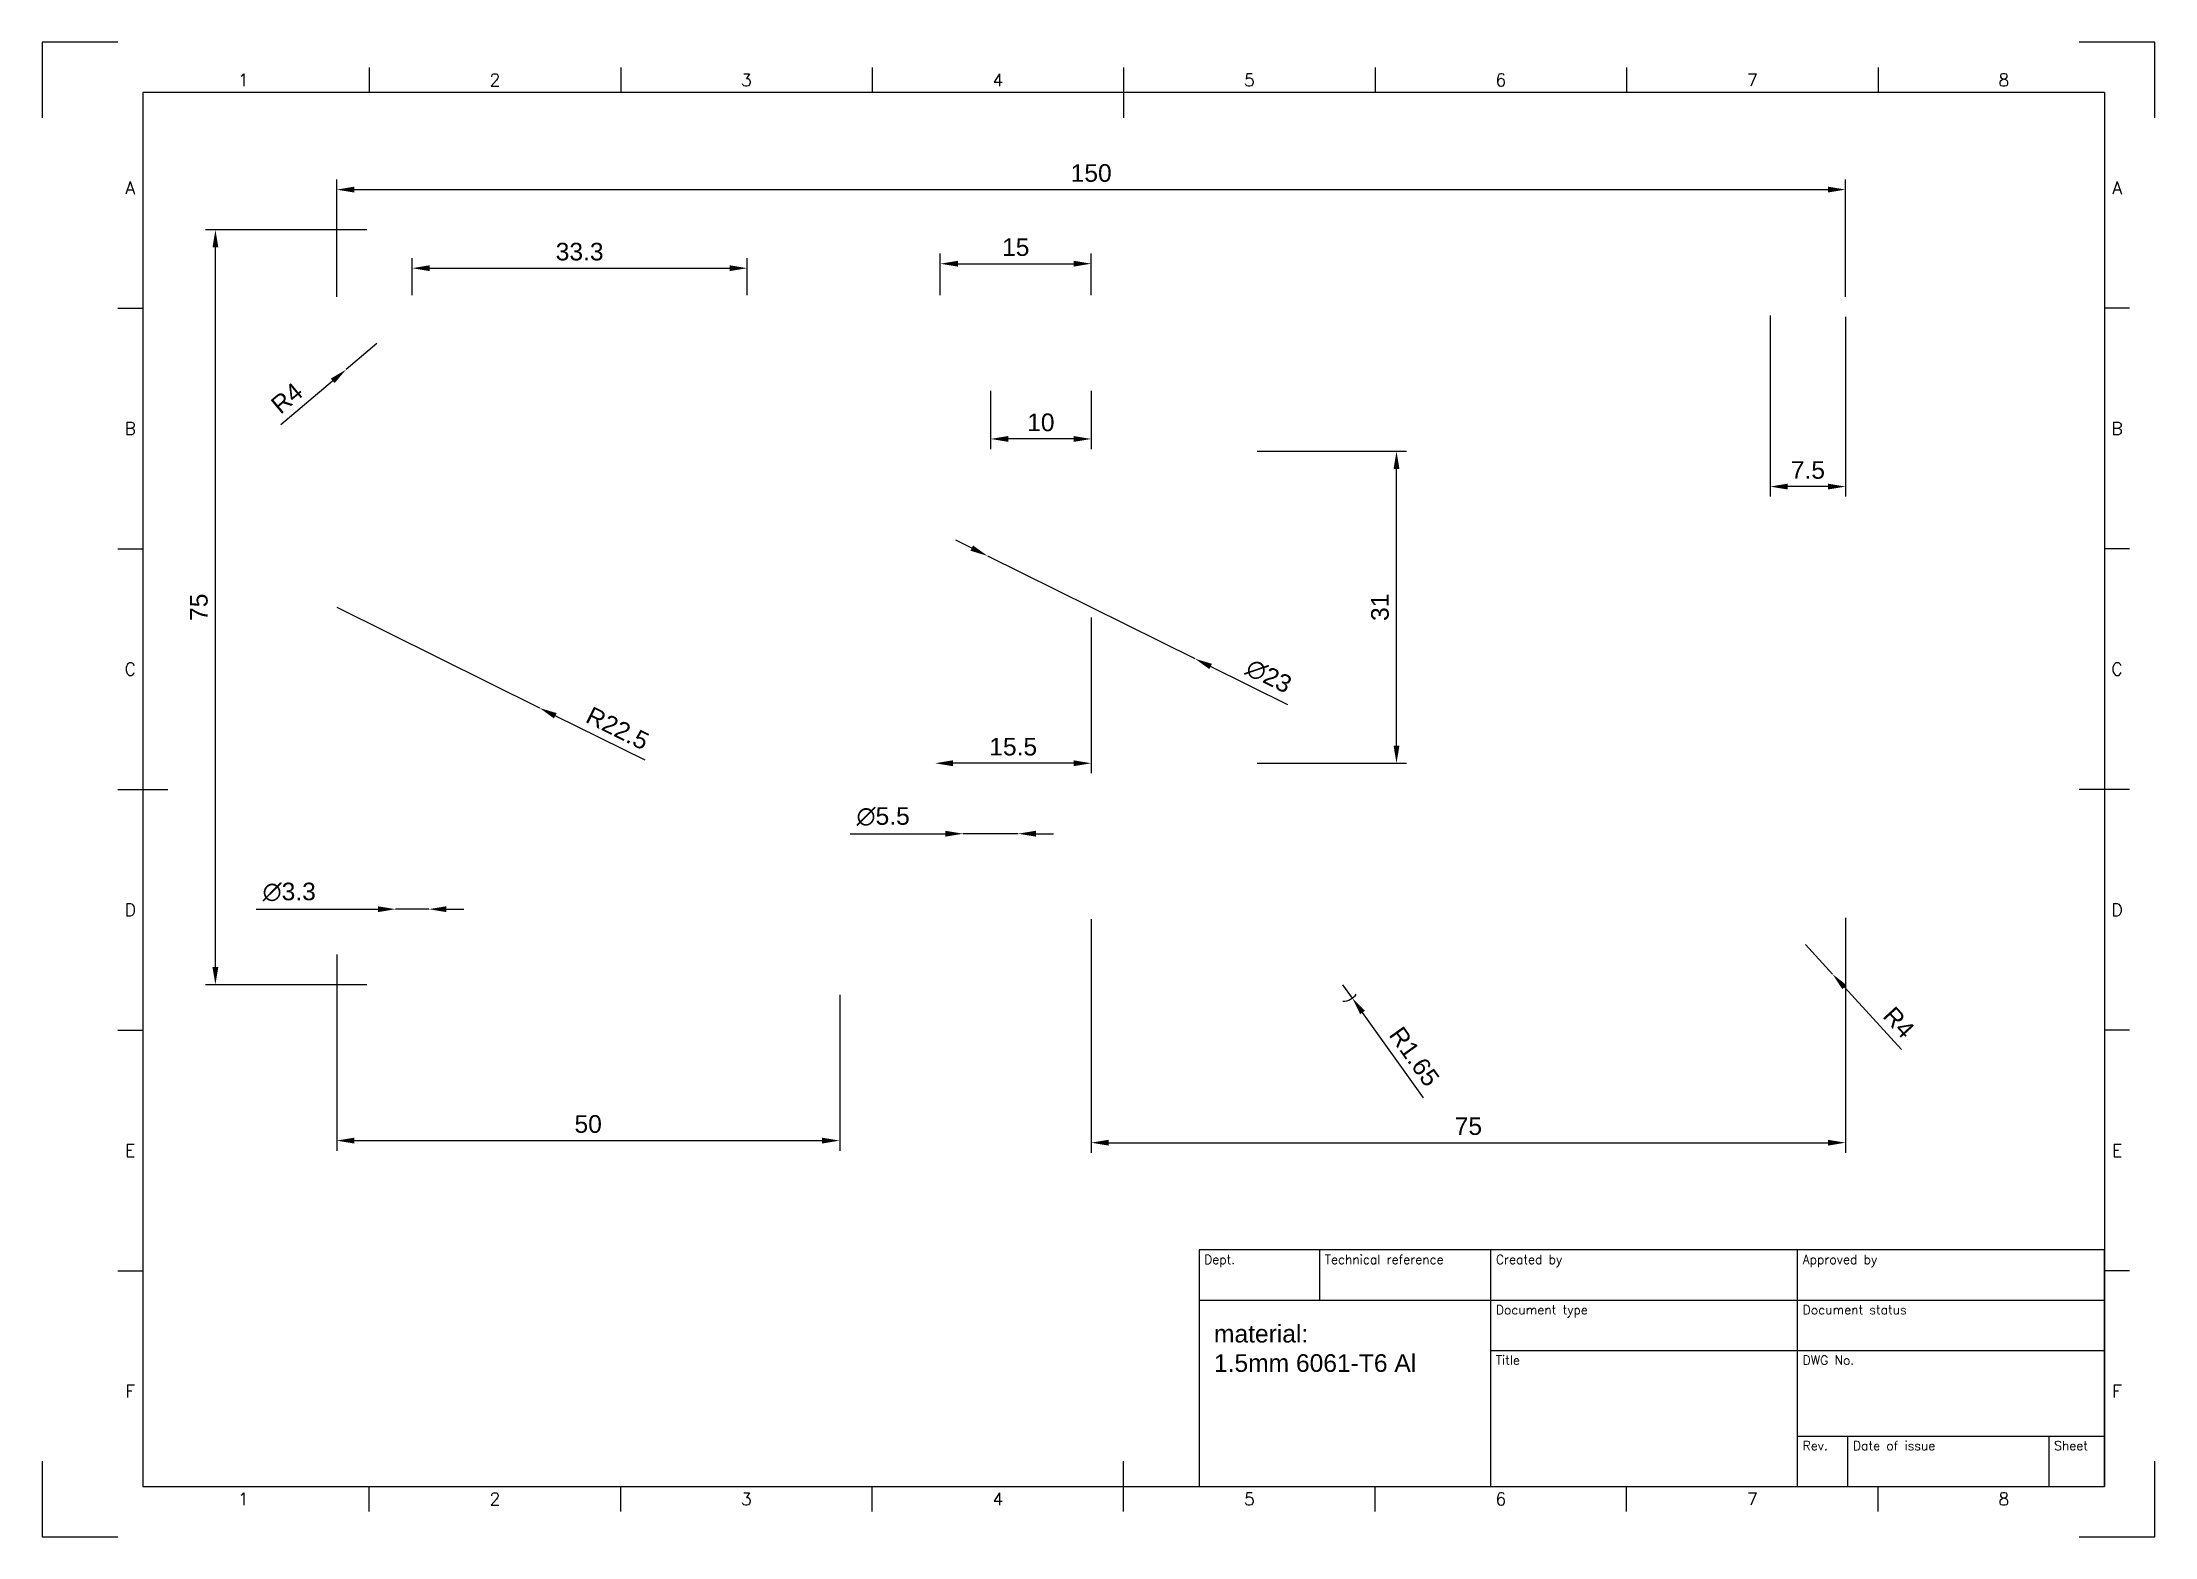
# Paper-space layout 'Layout1' of a CAD drawing. Header units: millimetres. Extents: x 0 to 420, y 0 to 297.
import ezdxf
from ezdxf.enums import TextEntityAlignment as Align

# ---------------------------------------------------------------- set-up
doc = ezdxf.new("R2010")
doc.units = ezdxf.units.MM
doc.layers.add('BORDER', color=7, linetype='Continuous')
doc.layers.add('TITLEBLOCK', color=7, linetype='Continuous')
doc.styles.add('FusionTitle', font='romans.shx')
doc.styles.get("Standard").update_dxf_attribs({"font": 'Arial.ttf'})
doc.dimstyles.new('ISO-25', dxfattribs={"dimtxt": 3.5, "dimasz": 3.5, "dimexe": 2, "dimexo": 2, "dimgap": 1.5, "dimtad": 1, "dimdsep": 46, "dimtxsty": 'Standard', "dimcen": 0, "dimazin": 2, "dimtp": 0.1, "dimtm": 0.1000000001, "dimtfac": 0.7140000000000001, "dimtmove": 0, "dimatfit": 3, "dimfxl": 1, "dimtzin": 0, "dimarcsym": 0})

# ---------------------------------------------------------------- blocks, each defined once
blk = doc.blocks.new('ISO_A3_SHEET')
at = {"layer": 'BORDER'}
for p, q in [((15, 297), (0, 297)), ((0, 297), (0, 282)), ((420, 297), (405, 297)), ((420, 282), (420, 297)), ((65, 292), (65.00000000000011, 287)), ((115, 292), (115.0000000000001, 287)), ((165, 292), (165.0000000000001, 287)), ((215, 292), (215, 282)), ((265, 292), (265.0000000000001, 287)), ((315, 292), (315.0000000000001, 287)), ((365, 292), (365, 287)), ((410, 287), (20, 287)), ((20, 287), (20, 10)), ((410, 287), (410, 10)), ((15, 244.16666), (20, 244.1666599999999)), ((415, 244.16666), (410, 244.1666599999999)), ((15, 196.33333), (20, 196.33333)), ((415, 196.33333), (410, 196.33333)), ((15, 148.5), (25, 148.5)), ((415, 148.5), (405, 148.5)), ((15, 100.66667), (20, 100.66667)), ((415, 100.66667), (410, 100.66667)), ((15, 52.83334000000001), (20, 52.83334000000001)), ((415, 52.83334000000001), (410, 52.83334000000001)), ((0, 15), (0, 0)), ((215, 5), (215, 15)), ((420, 0), (420, 15)), ((20, 10), (410, 10)), ((65, 4.999999999999996), (65.00000000000011, 9.999999999999996)), ((115, 4.999999999999996), (115.0000000000001, 9.999999999999996)), ((165, 4.999999999999996), (165.0000000000001, 9.999999999999996)), ((265, 4.999999999999996), (265.0000000000001, 9.999999999999996)), ((315, 4.999999999999996), (315.0000000000001, 9.999999999999996)), ((365, 4.999999999999996), (365, 9.999999999999996)), ((0, 0), (15, 0)), ((405, 0), (420, 0))]:
    blk.add_line(p, q, dxfattribs=at)
at = {"layer": 'BORDER', "style": 'FusionTitle'}
for s, p in [('1', (40, 289.5)), ('2', (90, 289.5)), ('3', (140, 289.5)), ('4', (189.9999999999999, 289.5)), ('5', (240, 289.5)), ('6', (290, 289.5)), ('7', (339.9999999999999, 289.5)), ('8', (389.9999999999998, 289.5)), ('A', (17.5, 268.0833299999999)), ('A', (412.5, 268.0833299999999)), ('B', (17.5, 220.25)), ('B', (412.5, 220.25)), ('C', (17.5, 172.41667)), ('C', (412.5, 172.41667)), ('D', (17.5, 124.58334)), ('D', (412.5, 124.58334)), ('E', (17.5, 76.75001000000003)), ('E', (412.5, 76.75001000000003)), ('F', (17.5, 28.91668000000003)), ('F', (412.5, 28.91668000000003)), ('1', (40, 7.499999999999996)), ('2', (90, 7.499999999999996)), ('3', (140, 7.499999999999996)), ('4', (189.9999999999999, 7.499999999999996)), ('5', (240, 7.499999999999996)), ('6', (290, 7.499999999999996)), ('7', (339.9999999999999, 7.499999999999996)), ('8', (389.9999999999998, 7.499999999999996))]:
    blk.add_text(s, height=2.5, dxfattribs=at).set_placement(p, align=Align.MIDDLE)
blk = doc.blocks.new('ISO_TITLEBLOCK')
at = {"layer": 'TITLEBLOCK'}
for p, q in [((0, 47), (-180, 47)), ((-180, 47), (-180, 0)), ((-156, 37), (-156, 47)), ((-122, 0), (-122, 47)), ((-61, 0), (-61, 47)), ((0, 0), (0, 47)), ((-180, 37), (0, 37)), ((-122, 27), (0, 27)), ((-61, 10), (0, 10)), ((-51, 0), (-50.99999999999994, 10)), ((-11, 0), (-11, 10)), ((-180, 0), (0, 0))]:
    blk.add_line(p, q, dxfattribs=at)
at = {"layer": 'TITLEBLOCK', "style": 'FusionTitle'}
for s, p in [('Dept.', (-179, 46)), ('Technical reference', (-155, 46)), ('Created by', (-121, 46)), ('Approved by', (-60, 46)), ('Document type', (-121, 36)), ('Document status', (-60, 36)), ('Title', (-121, 26)), ('DWG No.', (-60, 26)), ('Rev.', (-60, 9)), ('Date of issue', (-49.99999999999994, 9)), ('Sheet', (-10, 9))]:
    blk.add_text(s, height=1.8, dxfattribs=at).set_placement(p, align=Align.TOP_LEFT)
for tag, p, height in [('DEPT', (-179, 38.5), 3.5), ('TECHNICAL_REFERENCE', (-155, 38.5), 3.5), ('CREATED_BY', (-121, 38.5), 3.5), ('APPROVED_BY', (-60, 38.5), 3.5), ('DOCUMENT_TYPE', (-121, 28.5), 3.5), ('DOCUMENT_STATUS', (-60, 28.5), 3.5), ('TITLE_1', (-121, 16.5), 5), ('TITLE_2', (-121, 9), 5), ('TITLE_3', (-121, 1.5), 5), ('DATE_OF_ISSUE', (-50, 1.5), 3.5)]:
    blk.add_attdef(tag, p, '', height=height, dxfattribs=at)
for tag, width, p, p2 in [('CREATED_DATE', 0.6883116883116882, (-88.5, 38.5), (-62, 38.5)), ('APPROVED_DATE', 0.6186770428015566, (-27.5, 38.5), (-1, 38.5))]:
    blk.add_attdef(tag, text='', height=3.5, dxfattribs=dict(at, width=width)).set_placement(p, p2, align=Align.FIT)
for tag, height, p in [('DRAWING_NUMBER', 5, (-30.5, 16.6)), ('REV', 3.5, (-56, 3.1)), ('SHEET', 3.5, (-5.5, 3.1))]:
    blk.add_attdef(tag, text='', height=height, dxfattribs=at).set_placement(p, align=Align.MIDDLE)
blk = doc.blocks.new('*D16')
at = {"color": 0, "lineweight": -2, "transparency": 16777216}
for p, q in [((42.53717624103912, 124.7137260776608), (66.74112572797021, 124.7137260776608)), ((76.84112572797021, 124.7137260776608), (70.24112572797021, 124.7137260776608)), ((80.34112572797021, 124.7137260776608), (83.84112572797021, 124.7137260776608))]:
    blk.add_line(p, q, dxfattribs=at)
at = {"color": 0, "transparency": 16777216}
for points in [[(66.74112572797021, 125.2970594109941), (66.74112572797021, 124.1303927443275), (70.24112572797021, 124.7137260776608)], [(80.34112572797021, 125.2970594109941), (80.34112572797021, 124.1303927443275), (76.84112572797021, 124.7137260776608)]]:
    blk.add_solid(points, dxfattribs=at)
at = {"layer": 'Defpoints', "color": 0, "transparency": 16777216}
for p in [(70.24112572797021, 124.7137260776608), (76.84112572797021, 124.7137260776608)]:
    blk.add_point(p, dxfattribs=at)
at = {"color": 0, "transparency": 16777216, "insert": (49.09856778264894, 128.1236851499664), "char_height": 3.5, "attachment_point": 5}
blk.add_mtext('∅3.3', dxfattribs=at)
blk = doc.blocks.new('*D17')
at = {"color": 0, "lineweight": -2, "transparency": 16777216}
for p, q in [((160.6221903635602, 139.7137260776607), (179.5411257279702, 139.7137260776607)), ((194.0411257279702, 139.7137260776607), (183.0411257279702, 139.7137260776607)), ((197.5411257279702, 139.7137260776607), (201.0411257279702, 139.7137260776607))]:
    blk.add_line(p, q, dxfattribs=at)
at = {"color": 0, "transparency": 16777216}
for points in [[(179.5411257279702, 140.2970594109941), (179.5411257279702, 139.1303927443274), (183.0411257279702, 139.7137260776607)], [(197.5411257279702, 140.2970594109941), (197.5411257279702, 139.1303927443274), (194.0411257279702, 139.7137260776607)]]:
    blk.add_solid(points, dxfattribs=at)
at = {"layer": 'Defpoints', "color": 0, "transparency": 16777216}
for p in [(183.0411257279702, 139.7137260776607), (194.0411257279702, 139.7137260776607)]:
    blk.add_point(p, dxfattribs=at)
at = {"color": 0, "transparency": 16777216, "insert": (167.1835819051701, 143.1236851499663), "char_height": 3.5, "attachment_point": 5}
blk.add_mtext('∅5.5', dxfattribs=at)
blk = doc.blocks.new('*D18')
at = {"color": 0, "lineweight": -2, "transparency": 16777216}
for p, q in [((58.54112572797021, 246.4100998725202), (58.54112572797021, 269.7224598354319)), ((358.5411257279702, 246.41009987252), (358.5411257279702, 269.7224598354319)), ((62.04112572797021, 267.7224598354319), (355.0411257279702, 267.7224598354319))]:
    blk.add_line(p, q, dxfattribs=at)
at = {"color": 0, "transparency": 16777216}
for points in [[(62.04112572797021, 268.3057931687652), (62.04112572797021, 267.1391265020986), (58.54112572797021, 267.7224598354319)], [(355.0411257279702, 268.3057931687652), (355.0411257279702, 267.1391265020986), (358.5411257279702, 267.7224598354319)]]:
    blk.add_solid(points, dxfattribs=at)
at = {"layer": 'Defpoints', "color": 0, "transparency": 16777216}
for p in [(358.5411257279702, 267.7224598354319), (58.54112572797021, 244.4100998725202), (358.5411257279702, 244.41009987252)]:
    blk.add_point(p, dxfattribs=at)
at = {"color": 0, "transparency": 16777216, "insert": (208.5411257279702, 270.9963343238357), "char_height": 3.5, "attachment_point": 5}
blk.add_mtext('150', dxfattribs=at)
blk = doc.blocks.new('*D19')
at = {"color": 0, "lineweight": -2, "transparency": 16777216}
for p, q in [((350.5411257279703, 117.7137260776607), (355.9390814977891, 111.8093147177467)), ((369.6347532524645, 96.82866586877077), (358.3006871470847, 109.2261347477844))]:
    blk.add_line(p, q, dxfattribs=at)
at = {"color": 0, "transparency": 16777216}
blk.add_solid([(358.7312171420784, 109.6197356893337), (357.870157152091, 108.8325338062351), (355.9390814977891, 111.8093147177467)], dxfattribs=at)
at = {"layer": 'Defpoints', "color": 0, "transparency": 16777216}
for p in [(350.5411257279703, 117.7137260776607), (355.9390814977891, 111.8093147177467)]:
    blk.add_point(p, dxfattribs=at)
at = {"color": 0, "transparency": 16777216, "insert": (369.1204205322331, 102.2078933382623), "char_height": 3.5, "attachment_point": 5, "rotation": 312.4343100714333}
blk.add_mtext('R4', dxfattribs=at)
blk = doc.blocks.new('*D20')
at = {"color": 0, "lineweight": -2, "transparency": 16777216}
for p, q in [((258.5411257279702, 109.7137260776607), (260.4616078318119, 107.0301187127833)), ((274.6196945246181, 87.24615631845452), (262.4984827904319, 104.1838684773074))]:
    blk.add_line(p, q, dxfattribs=at)
blk.add_arc((258.5411257279702, 109.7137260776607), 3.299999999999997, 270.8641032684985, 325.2752851435864, dxfattribs=at)
at = {"color": 0, "transparency": 16777216}
blk.add_solid([(262.9728578296779, 104.5233476370774), (262.024107751186, 103.8443893175375), (260.4616078318119, 107.0301187127833)], dxfattribs=at)
at = {"layer": 'Defpoints', "color": 0, "transparency": 16777216}
for p in [(258.5411257279702, 109.7137260776607), (260.4616078318119, 107.0301187127833)]:
    blk.add_point(p, dxfattribs=at)
at = {"color": 0, "transparency": 16777216, "insert": (272.7966440174498, 95.41917576389191), "char_height": 3.5, "attachment_point": 5, "rotation": 305.58881812491205}
blk.add_mtext('R1.65', dxfattribs=at)
blk = doc.blocks.new('*D21')
at = {"color": 0, "lineweight": -2, "transparency": 16777216}
for p, q in [((64.54112572797021, 259.7137260776607), (32.42683687171416, 259.7137260776607)), ((34.42683687171413, 113.2137260776608), (34.42683687171416, 256.2137260776607)), ((64.54112572797021, 109.7137260776608), (32.42683687171412, 109.7137260776608))]:
    blk.add_line(p, q, dxfattribs=at)
at = {"color": 0, "transparency": 16777216}
for points in [[(33.84350353838082, 256.2137260776607), (35.01017020504749, 256.2137260776607), (34.42683687171416, 259.7137260776607)], [(33.84350353838079, 113.2137260776608), (35.01017020504747, 113.2137260776608), (34.42683687171412, 109.7137260776608)]]:
    blk.add_solid(points, dxfattribs=at)
at = {"layer": 'Defpoints', "color": 0, "transparency": 16777216}
for p in [(34.42683687171416, 259.7137260776607), (66.54112572797021, 259.7137260776607), (66.54112572797021, 109.7137260776608)]:
    blk.add_point(p, dxfattribs=at)
at = {"color": 0, "transparency": 16777216, "insert": (31.15296238331029, 184.7137260776608), "char_height": 3.5, "attachment_point": 5, "rotation": 90}
blk.add_mtext('75', dxfattribs=at)
blk = doc.blocks.new('*D22')
at = {"color": 0, "lineweight": -2, "transparency": 16777216}
for p, q in [((73.54112572797021, 246.7137260776607), (73.54112572797021, 254.0987208549387)), ((77.04112572797021, 252.0987208549387), (136.6411257279688, 252.0987208549387)), ((140.1411257279688, 246.7137260776607), (140.1411257279688, 254.0987208549387))]:
    blk.add_line(p, q, dxfattribs=at)
at = {"color": 0, "transparency": 16777216}
for points in [[(77.04112572797021, 252.6820541882721), (77.04112572797021, 251.5153875216054), (73.54112572797021, 252.0987208549387)], [(136.6411257279688, 252.6820541882721), (136.6411257279688, 251.5153875216054), (140.1411257279688, 252.0987208549387)]]:
    blk.add_solid(points, dxfattribs=at)
at = {"layer": 'Defpoints', "color": 0, "transparency": 16777216}
for p in [(140.1411257279688, 252.0987208549387), (73.54112572797021, 244.7137260776607), (140.1411257279688, 244.7137260776607)]:
    blk.add_point(p, dxfattribs=at)
at = {"color": 0, "transparency": 16777216, "insert": (106.8411257279695, 255.3725953433425), "char_height": 3.5, "attachment_point": 5}
blk.add_mtext('33.3', dxfattribs=at)
blk = doc.blocks.new('*D23')
at = {"color": 0, "lineweight": -2, "transparency": 16777216}
for p, q in [((178.5411257279702, 246.7137260776607), (178.5411257279702, 254.991688754169)), ((182.0411257279702, 252.991688754169), (205.0411257279702, 252.991688754169)), ((208.5411257279702, 246.7137260776607), (208.5411257279702, 254.991688754169))]:
    blk.add_line(p, q, dxfattribs=at)
at = {"color": 0, "transparency": 16777216}
for points in [[(182.0411257279702, 253.5750220875023), (182.0411257279702, 252.4083554208356), (178.5411257279702, 252.991688754169)], [(205.0411257279702, 253.5750220875023), (205.0411257279702, 252.4083554208356), (208.5411257279702, 252.991688754169)]]:
    blk.add_solid(points, dxfattribs=at)
at = {"layer": 'Defpoints', "color": 0, "transparency": 16777216}
for p in [(208.5411257279702, 252.991688754169), (178.5411257279702, 244.7137260776607), (208.5411257279702, 244.7137260776607)]:
    blk.add_point(p, dxfattribs=at)
at = {"color": 0, "transparency": 16777216, "insert": (193.5411257279702, 256.2655632425728), "char_height": 3.5, "attachment_point": 5}
blk.add_mtext('15', dxfattribs=at)
blk = doc.blocks.new('*D24')
at = {"color": 0, "lineweight": -2, "transparency": 16777216}
for p, q in [((188.5411257279702, 227.7137260776607), (188.5411257279702, 216.1659427587091)), ((208.5411257279702, 227.7137260776607), (208.5411257279702, 216.1659427587091)), ((205.0411257279702, 218.1659427587091), (192.0411257279702, 218.1659427587091))]:
    blk.add_line(p, q, dxfattribs=at)
at = {"color": 0, "transparency": 16777216}
for points in [[(192.0411257279702, 218.7492760920424), (192.0411257279702, 217.5826094253758), (188.5411257279702, 218.1659427587091)], [(205.0411257279702, 218.7492760920424), (205.0411257279702, 217.5826094253758), (208.5411257279702, 218.1659427587091)]]:
    blk.add_solid(points, dxfattribs=at)
at = {"layer": 'Defpoints', "color": 0, "transparency": 16777216}
for p in [(188.5411257279702, 229.7137260776607), (208.5411257279702, 229.7137260776607), (188.5411257279702, 218.1659427587091)]:
    blk.add_point(p, dxfattribs=at)
at = {"color": 0, "transparency": 16777216, "insert": (198.5411257279702, 221.4398172471129), "char_height": 3.5, "attachment_point": 5}
blk.add_mtext('10', dxfattribs=at)
blk = doc.blocks.new('*D25')
at = {"color": 0, "lineweight": -2, "transparency": 16777216}
for p, q in [((241.5411257279702, 215.7137260776607), (271.2482621585589, 215.7137260776607)), ((269.2482621585589, 157.2137260776607), (269.2482621585589, 212.2137260776607)), ((241.5411257279702, 153.7137260776607), (271.2482621585589, 153.7137260776607))]:
    blk.add_line(p, q, dxfattribs=at)
at = {"color": 0, "transparency": 16777216}
for points in [[(268.6649288252256, 212.2137260776607), (269.8315954918922, 212.2137260776607), (269.2482621585589, 215.7137260776607)], [(268.6649288252256, 157.2137260776607), (269.8315954918922, 157.2137260776607), (269.2482621585589, 153.7137260776607)]]:
    blk.add_solid(points, dxfattribs=at)
at = {"layer": 'Defpoints', "color": 0, "transparency": 16777216}
for p in [(239.5411257279702, 215.7137260776607), (269.2482621585589, 215.7137260776607), (239.5411257279702, 153.7137260776607)]:
    blk.add_point(p, dxfattribs=at)
at = {"color": 0, "transparency": 16777216, "insert": (265.974387670155, 184.7137260776607), "char_height": 3.5, "attachment_point": 5, "rotation": 90}
blk.add_mtext('31', dxfattribs=at)
blk = doc.blocks.new('*D26')
at = {"color": 0, "lineweight": -2, "transparency": 16777216}
for p, q in [((343.5411257279702, 242.7137260776606), (343.5411257279702, 206.6986557887392)), ((358.5411257279702, 242.41009987252), (358.5411257279702, 206.6986557887392)), ((355.0411257279702, 208.6986557887392), (347.0411257279702, 208.6986557887392))]:
    blk.add_line(p, q, dxfattribs=at)
at = {"color": 0, "transparency": 16777216}
for points in [[(347.0411257279702, 209.2819891220725), (347.0411257279702, 208.1153224554058), (343.5411257279702, 208.6986557887392)], [(355.0411257279702, 209.2819891220725), (355.0411257279702, 208.1153224554058), (358.5411257279702, 208.6986557887392)]]:
    blk.add_solid(points, dxfattribs=at)
at = {"layer": 'Defpoints', "color": 0, "transparency": 16777216}
for p in [(343.5411257279702, 244.7137260776606), (358.5411257279702, 244.41009987252), (343.5411257279702, 208.6986557887392)]:
    blk.add_point(p, dxfattribs=at)
at = {"color": 0, "transparency": 16777216, "insert": (351.0411257279702, 211.972530277143), "char_height": 3.5, "attachment_point": 5}
blk.add_mtext('7.5', dxfattribs=at)
blk = doc.blocks.new('*D27')
at = {"color": 0, "lineweight": -2, "transparency": 16777216}
for p, q in [((58.54112572797021, 115.7137260776608), (58.54112572797021, 76.72401358138188)), ((158.5411257279702, 107.7137260776607), (158.5411257279702, 76.72401358138188)), ((62.04112572797021, 78.72401358138188), (155.0411257279702, 78.72401358138188))]:
    blk.add_line(p, q, dxfattribs=at)
at = {"color": 0, "transparency": 16777216}
for points in [[(62.04112572797021, 79.30734691471521), (62.04112572797021, 78.14068024804855), (58.54112572797021, 78.72401358138188)], [(155.0411257279702, 79.30734691471521), (155.0411257279702, 78.14068024804855), (158.5411257279702, 78.72401358138188)]]:
    blk.add_solid(points, dxfattribs=at)
at = {"layer": 'Defpoints', "color": 0, "transparency": 16777216}
for p in [(58.54112572797021, 117.7137260776608), (158.5411257279702, 109.7137260776607), (158.5411257279702, 78.72401358138188)]:
    blk.add_point(p, dxfattribs=at)
at = {"color": 0, "transparency": 16777216, "insert": (108.5411257279702, 81.9978880697857), "char_height": 3.5, "attachment_point": 5}
blk.add_mtext('50', dxfattribs=at)
blk = doc.blocks.new('*D28')
at = {"color": 0, "lineweight": -2, "transparency": 16777216}
for p, q in [((208.5411257279702, 122.7137260776607), (208.5411257279702, 76.30875877994902)), ((358.5411257279702, 123.0173522828011), (358.5411257279702, 76.30875877994902)), ((212.0411257279702, 78.30875877994902), (355.0411257279702, 78.30875877994902))]:
    blk.add_line(p, q, dxfattribs=at)
at = {"color": 0, "transparency": 16777216}
for points in [[(212.0411257279702, 78.89209211328235), (212.0411257279702, 77.72542544661569), (208.5411257279702, 78.30875877994902)], [(355.0411257279702, 78.89209211328235), (355.0411257279702, 77.72542544661569), (358.5411257279702, 78.30875877994902)]]:
    blk.add_solid(points, dxfattribs=at)
at = {"layer": 'Defpoints', "color": 0, "transparency": 16777216}
for p in [(208.5411257279702, 124.7137260776607), (358.5411257279702, 125.0173522828011), (358.5411257279702, 78.30875877994902)]:
    blk.add_point(p, dxfattribs=at)
at = {"color": 0, "transparency": 16777216, "insert": (283.5411257279702, 81.58263326835284), "char_height": 3.5, "attachment_point": 5}
blk.add_mtext('75', dxfattribs=at)
blk = doc.blocks.new('*D29')
at = {"color": 0, "lineweight": -2, "transparency": 16777216}
for p, q in [((184.794916476962, 196.476699605104), (181.658624689093, 198.0302998823136)), ((187.931208264831, 194.9230993278945), (229.1510431911094, 174.5043528274268)), ((247.6146846921171, 165.3581634756533), (232.2873349789784, 172.9507525502173))]:
    blk.add_line(p, q, dxfattribs=at)
at = {"color": 0, "transparency": 16777216}
for points in [[(185.0538498564969, 196.9994149030822), (184.5359830974271, 195.9539843071259), (187.931208264831, 194.9230993278945)], [(232.5462683585133, 173.4734678481955), (232.0284015994435, 172.4280372522392), (229.1510431911094, 174.5043528274268)]]:
    blk.add_solid(points, dxfattribs=at)
at = {"layer": 'Defpoints', "color": 0, "transparency": 16777216}
for p in [(187.931208264831, 194.9230993278945), (229.1510431911094, 174.5043528274268)]:
    blk.add_point(p, dxfattribs=at)
at = {"color": 0, "transparency": 16777216, "insert": (243.8477821449275, 171.0295482821958), "char_height": 3.5, "attachment_point": 5, "rotation": 333.64792583086944}
blk.add_mtext('∅23', dxfattribs=at)
blk = doc.blocks.new('*D30')
at = {"color": 0, "lineweight": -2, "transparency": 16777216}
for p, q in [((58.54112572797021, 184.7137260776608), (98.8531198988378, 164.7151479790075)), ((119.8430857305588, 154.3021312179291), (101.9884972232386, 163.1597030157789))]:
    blk.add_line(p, q, dxfattribs=at)
at = {"color": 0, "transparency": 16777216}
blk.add_solid([(102.2477380504434, 163.682265903179), (101.7292563960339, 162.6371401283787), (98.8531198988378, 164.7151479790075)], dxfattribs=at)
at = {"layer": 'Defpoints', "color": 0, "transparency": 16777216}
for p in [(58.54112572797021, 184.7137260776608), (98.8531198988378, 164.7151479790075)]:
    blk.add_point(p, dxfattribs=at)
at = {"color": 0, "transparency": 16777216, "insert": (114.3936079898866, 160.660193215197), "char_height": 3.5, "attachment_point": 5, "rotation": 333.61422101689374}
blk.add_mtext('R22.5', dxfattribs=at)
blk = doc.blocks.new('*D31')
at = {"color": 0, "lineweight": -2, "transparency": 16777216}
for p, q in [((66.5411257279702, 237.1064736673798), (60.41798298247383, 231.9579668043878)), ((47.41134100996453, 221.0216244319689), (57.73910803131912, 229.7054950518289))]:
    blk.add_line(p, q, dxfattribs=at)
at = {"color": 0, "transparency": 16777216}
blk.add_solid([(57.36369607255928, 230.1519742103547), (58.11451999007895, 229.2590158933031), (60.41798298247383, 231.9579668043878)], dxfattribs=at)
at = {"layer": 'Defpoints', "color": 0, "transparency": 16777216}
for p in [(66.5411257279702, 237.1064736673798), (60.41798298247383, 231.9579668043878)]:
    blk.add_point(p, dxfattribs=at)
at = {"color": 0, "transparency": 16777216, "insert": (48.62410614362089, 226.2875362282507), "char_height": 3.5, "attachment_point": 5, "rotation": 40.05804624675314}
blk.add_mtext('R4', dxfattribs=at)
blk = doc.blocks.new('*D32')
at = {"color": 0, "lineweight": -2, "transparency": 16777216}
for p, q in [((208.5411257279702, 182.7137260776607), (208.5411257279702, 151.7137260776607)), ((205.0411257279702, 153.7137260776607), (181.0411257279702, 153.7137260776607))]:
    blk.add_line(p, q, dxfattribs=at)
at = {"color": 0, "transparency": 16777216}
for points in [[(181.0411257279702, 154.297059410994), (181.0411257279702, 153.1303927443273), (177.5411257279702, 153.7137260776607)], [(205.0411257279702, 154.297059410994), (205.0411257279702, 153.1303927443273), (208.5411257279702, 153.7137260776607)]]:
    blk.add_solid(points, dxfattribs=at)
at = {"layer": 'Defpoints', "color": 0, "transparency": 16777216}
for p in [(208.5411257279702, 184.7137260776607), (177.5411257279702, 153.7137260776607), (177.5411257279702, 153.7137260776607)]:
    blk.add_point(p, dxfattribs=at)
at = {"color": 0, "transparency": 16777216, "insert": (193.0411257279702, 156.9876005660645), "char_height": 3.5, "attachment_point": 5}
blk.add_mtext('15.5', dxfattribs=at)

psp = doc.layouts.get("Layout1")

# ---------------------------------------------------------------- block references
at = {"layer": 'BORDER'}
psp.add_blockref('ISO_A3_SHEET', (0, 0), dxfattribs=at)
at = {"layer": 'TITLEBLOCK'}
psp.add_blockref('ISO_TITLEBLOCK', (410, 10), dxfattribs=at)

# ---------------------------------------------------------------- texts
at = {"insert": (232.9586970395264, 42.10435594558146), "char_height": 3.5, "attachment_point": 1}
psp.add_mtext_dynamic_manual_height_columns('material:\\P1.5mm 6061-T6 Al', width=50.40222224834952, gutter_width=17.5, heights=[0], dxfattribs=at)

# ---------------------------------------------------------------- dimensions: what is measured, and where the dimension line sits
for base, p1, p2, angle, override, picture, middle in [((358.5411257279702, 267.7224598354319), (58.54112572797021, 244.4100998725202), (358.5411257279702, 244.41009987252), 180, {"dimgap": 1.5, "dimdec": 3, "dimlfac": -0.5, "dimpost": '', "dimtol": 0, "dimlim": 0, "dimtp": 0, "dimtm": 0, "dimtdec": 3}, '*D18', (208.5411257279702, 270.9963343238357)), ((34.42683687171416, 259.7137260776607), (66.54112572797021, 109.7137260776608), (66.54112572797021, 259.7137260776607), 270, {"dimlfac": -0.5}, '*D21', (31.15296238331029, 184.7137260776608)), ((140.1411257279688, 252.0987208549387), (73.54112572797021, 244.7137260776607), (140.1411257279688, 244.7137260776607), 180, {"dimlfac": -0.5}, '*D22', (106.8411257279695, 255.3725953433425)), ((208.5411257279702, 252.991688754169), (178.5411257279702, 244.7137260776607), (208.5411257279702, 244.7137260776607), 180, {"dimlfac": -0.5}, '*D23', (193.5411257279702, 256.2655632425728)), ((269.2482621585589, 215.7137260776607), (239.5411257279702, 153.7137260776607), (239.5411257279702, 215.7137260776607), 90, {"dimlfac": -0.5}, '*D25', (265.974387670155, 184.7137260776607))]:
    dim = psp.add_linear_dim(base=base, p1=p1, p2=p2, angle=angle, dimstyle='ISO-25', override=override)
    dim.commit()
    dim.dimension.update_dxf_attribs({"geometry": picture, "text_midpoint": middle})
for base, p1, p2, override, picture, middle in [((343.5411257279702, 208.6986557887392), (358.5411257279702, 244.41009987252), (343.5411257279702, 244.7137260776606), {"dimlfac": -0.5}, '*D26', (351.0411257279702, 211.972530277143)), ((188.5411257279702, 218.1659427587091), (208.5411257279702, 229.7137260776607), (188.5411257279702, 229.7137260776607), {"dimgap": 1.5, "dimdec": 3, "dimlfac": -0.5, "dimpost": '', "dimtdec": 3}, '*D24', (198.5411257279702, 221.4398172471129)), ((177.5411257279702, 153.7137260776607), (208.5411257279702, 184.7137260776607), (177.5411257279702, 153.7137260776607), {"dimlfac": -0.5}, '*D32', (193.0411257279702, 156.9876005660645)), ((358.5411257279702, 78.30875877994902), (208.5411257279702, 124.7137260776607), (358.5411257279702, 125.0173522828011), {"dimlfac": -0.5}, '*D28', (283.5411257279702, 81.58263326835284)), ((158.5411257279702, 78.72401358138188), (58.54112572797021, 117.7137260776608), (158.5411257279702, 109.7137260776607), {"dimlfac": -0.5}, '*D27', (108.5411257279702, 81.9978880697857))]:
    dim = psp.add_linear_dim(base=base, p1=p1, p2=p2, dimstyle='ISO-25', override=override)
    dim.commit()
    dim.dimension.update_dxf_attribs({"geometry": picture, "text_midpoint": middle})
for center, mpoint, override, picture, middle in [((66.5411257279702, 237.1064736673798), (60.41798298247383, 231.9579668043878), {"dimlfac": -0.5}, '*D31', (50.71568705671135, 223.8000094878928)), ((58.54112572797021, 184.7137260776608), (98.8531198988378, 164.7151479790075), {"dimlfac": -0.5}, '*D30', (112.9386561089636, 157.727384119804)), ((350.5411257279703, 117.7137260776607), (355.9390814977891, 111.8093147177467), {"dimlfac": -0.5}, '*D19', (366.7217534172681, 100.0149738067734)), ((258.5411257279702, 109.7137260776607), (260.4616078318119, 107.0301187127833), {"dimlfac": -0.5, "dimpost": ''}, '*D20', (270.1342822935818, 93.5138977744363))]:
    dim = psp.add_radius_dim(center=center, mpoint=mpoint, dimstyle='ISO-25', override=override)
    dim.commit()
    dim.dimension.update_dxf_attribs({"geometry": picture, "text_midpoint": middle, "dimtype": 164})
for p1, p2, picture, middle in [((187.931208264831, 194.9230993278945), (229.1510431911094, 174.5043528274268), '*D29', (242.334149756354, 167.9739406720697)), ((194.0411257279702, 139.7137260776607), (183.0411257279702, 139.7137260776607), '*D17', (167.1835819051701, 139.7137260776607)), ((76.84112572797021, 124.7137260776608), (70.24112572797021, 124.7137260776608), '*D16', (49.09856778264894, 124.7137260776608))]:
    dim = psp.add_diameter_dim_2p(p1=p1, p2=p2, dimstyle='ISO-25', override={"dimlfac": -0.5})
    dim.commit()
    dim.dimension.update_dxf_attribs({"geometry": picture, "text_midpoint": middle, "dimtype": 163})

doc.saveas('drawing.dxf')
